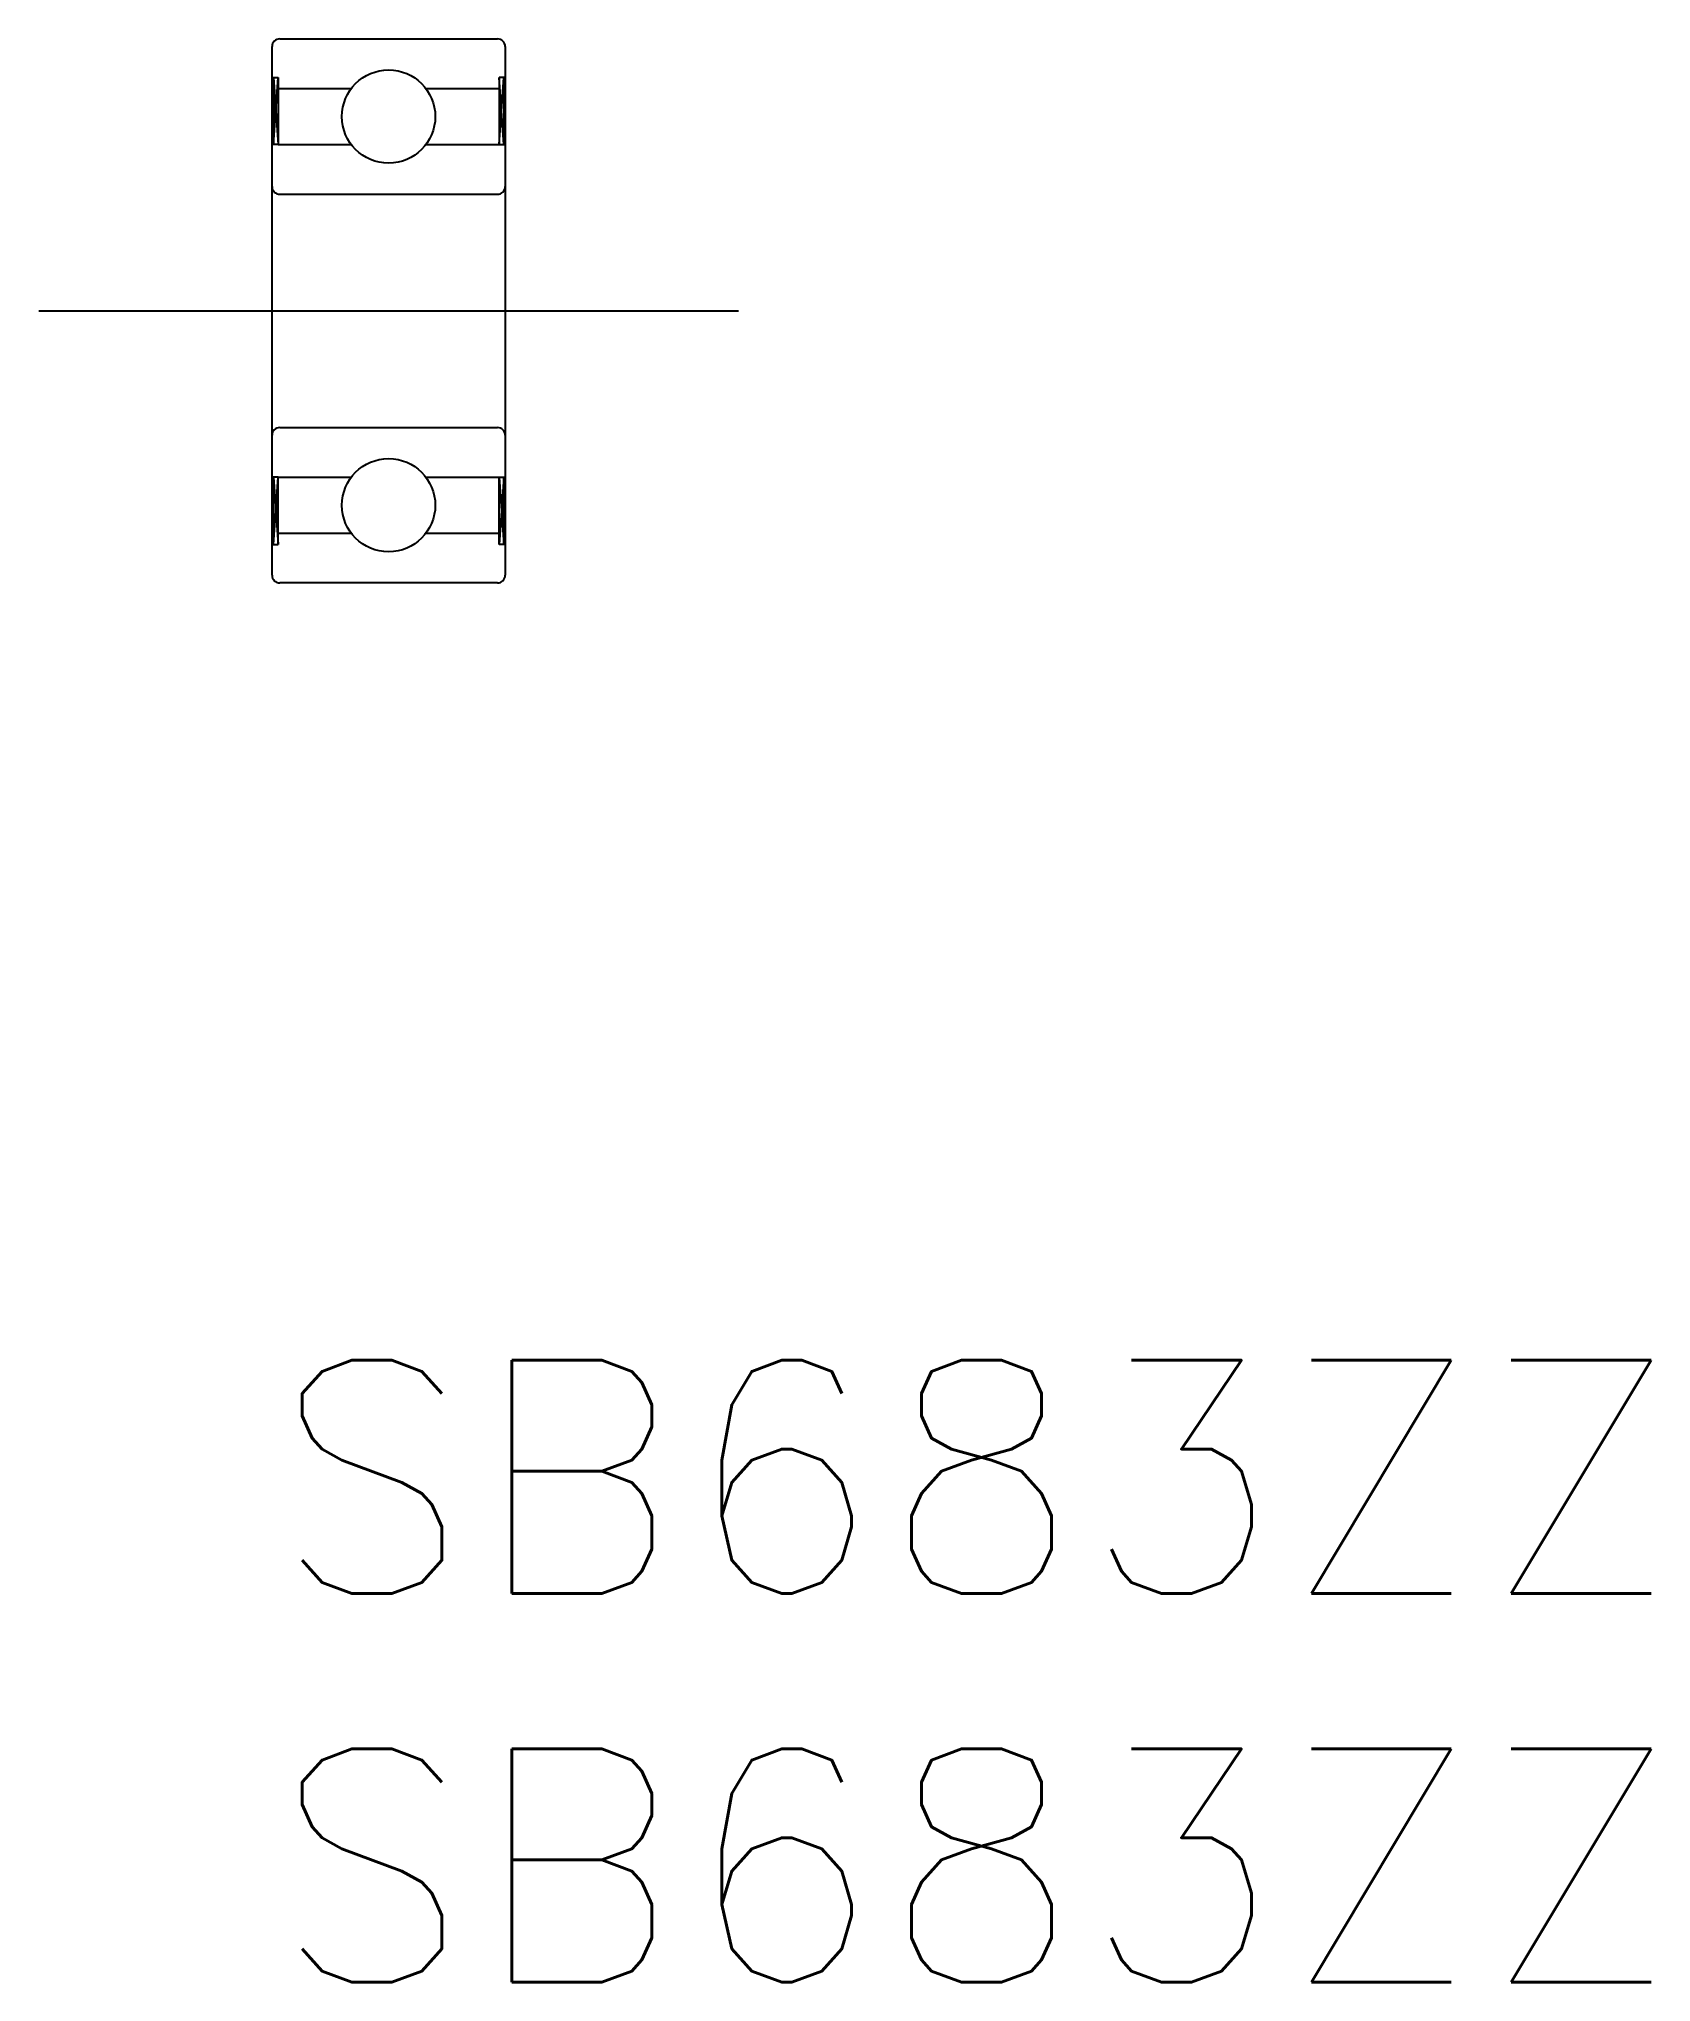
# Model space of a CAD drawing. Extents: x -3 to 17.7, y -8 to 17.
import ezdxf

# ---------------------------------------------------------------- set-up
doc = ezdxf.new("R2010")
doc.units = 0
doc.header["$LTSCALE"] = 0.5
doc.linetypes.add('CENTER', pattern=[50.8, 31.75, -6.35, 6.35, -6.35])
for name, color, linetype in [('MSM_CENTER', 1, 'CENTER'), ('MSM_CONTINUOUS', 7, 'CONTINUOUS'), ('MSM_NARROW', 5, 'CONTINUOUS'), ('MSM_PART_NUMBER', 7, 'CONTINUOUS')]:
    doc.layers.add(name, color=color, linetype=linetype)
doc.styles.get("Standard").update_dxf_attribs({"font": 'txt.shx', "height": 1, "bigfont": 'bigfont.shx'})

# ---------------------------------------------------------------- blocks, each defined once
blk = doc.blocks.new('*U6')
at = {"layer": 'MSM_PART_NUMBER'}
blk.add_text('SB683ZZ', height=3, dxfattribs=at).set_placement((0, -3))
blk = doc.blocks.new('*U7')
at = {"layer": 'MSM_PART_NUMBER'}
blk.add_text('SB683ZZ', height=3, dxfattribs=at).set_placement((0, -8))

msp = doc.modelspace()

# ---------------------------------------------------------------- linework, layer by layer
at = {"layer": 'MSM_CENTER'}
msp.add_line((-3, 13.5), (6, 13.5), dxfattribs=at)
at = {"layer": 'MSM_CONTINUOUS'}
for p, q in [((0.1, 17), (2.9, 17)), ((0, 10.1), (0, 16.9)), ((3, 16.9), (3, 10.1)), ((0, 16.503), (0.08, 16.503)), ((0.02, 16.503), (0.02, 15.64)), ((0.08, 16.503), (0.08, 15.64)), ((2.92, 16.503), (2.92, 15.64)), ((3, 16.503), (2.92, 16.503)), ((2.98, 16.503), (2.98, 15.64)), ((0.08, 16.36), (1.02, 16.36)), ((1.98, 16.36), (2.92, 16.36)), ((0.08, 15.64), (0, 15.64)), ((0.08, 15.64), (1.02, 15.64)), ((1.98, 15.64), (2.92, 15.64)), ((2.92, 15.64), (3, 15.64)), ((0.1, 15), (2.9, 15)), ((0.1, 12), (2.9, 12)), ((0.08, 11.36), (0, 11.36)), ((0.02, 10.497), (0.02, 11.36)), ((0.08, 11.36), (1.02, 11.36)), ((0.08, 10.497), (0.08, 11.36)), ((1.98, 11.36), (2.92, 11.36)), ((2.92, 11.36), (3, 11.36)), ((2.92, 10.497), (2.92, 11.36)), ((2.98, 10.497), (2.98, 11.36)), ((0.08, 10.64), (1.02, 10.64)), ((1.98, 10.64), (2.92, 10.64)), ((0, 10.497), (0.08, 10.497)), ((3, 10.497), (2.92, 10.497)), ((2.9, 10), (0.1, 10))]:
    msp.add_line(p, q, dxfattribs=at)
for centre in [(1.5, 16), (1.5, 11)]:
    msp.add_circle(centre, 0.6, dxfattribs=at)
for centre, start, end in [((0.1, 16.9), 90, 180), ((2.9, 16.9), 0, 90), ((0.1, 15.1), 180, 270), ((2.9, 15.1), 270, 360), ((0.1, 11.9), 90, 180), ((2.9, 11.9), 0, 90), ((0.1, 10.1), 180, 270), ((2.9, 10.1), 270, 360)]:
    msp.add_arc(centre, 0.1, start, end, dxfattribs=at)
at = {"layer": 'MSM_NARROW'}
for p, q in [((0.02, 15.64), (0.08, 16.503)), ((0.02, 16.503), (0.08, 15.64)), ((2.92, 15.64), (2.98, 16.503)), ((2.98, 15.64), (2.92, 16.503)), ((0.02, 11.36), (0.08, 10.497)), ((0.02, 10.497), (0.08, 11.36)), ((2.98, 11.36), (2.92, 10.497)), ((2.92, 11.36), (2.98, 10.497))]:
    msp.add_line(p, q, dxfattribs=at)

# ---------------------------------------------------------------- block references
at = {"layer": 'MSM_CONTINUOUS'}
for name in ['*U6', '*U7']:
    msp.add_blockref(name, (0, 0), dxfattribs=at)

doc.saveas('drawing.dxf')
